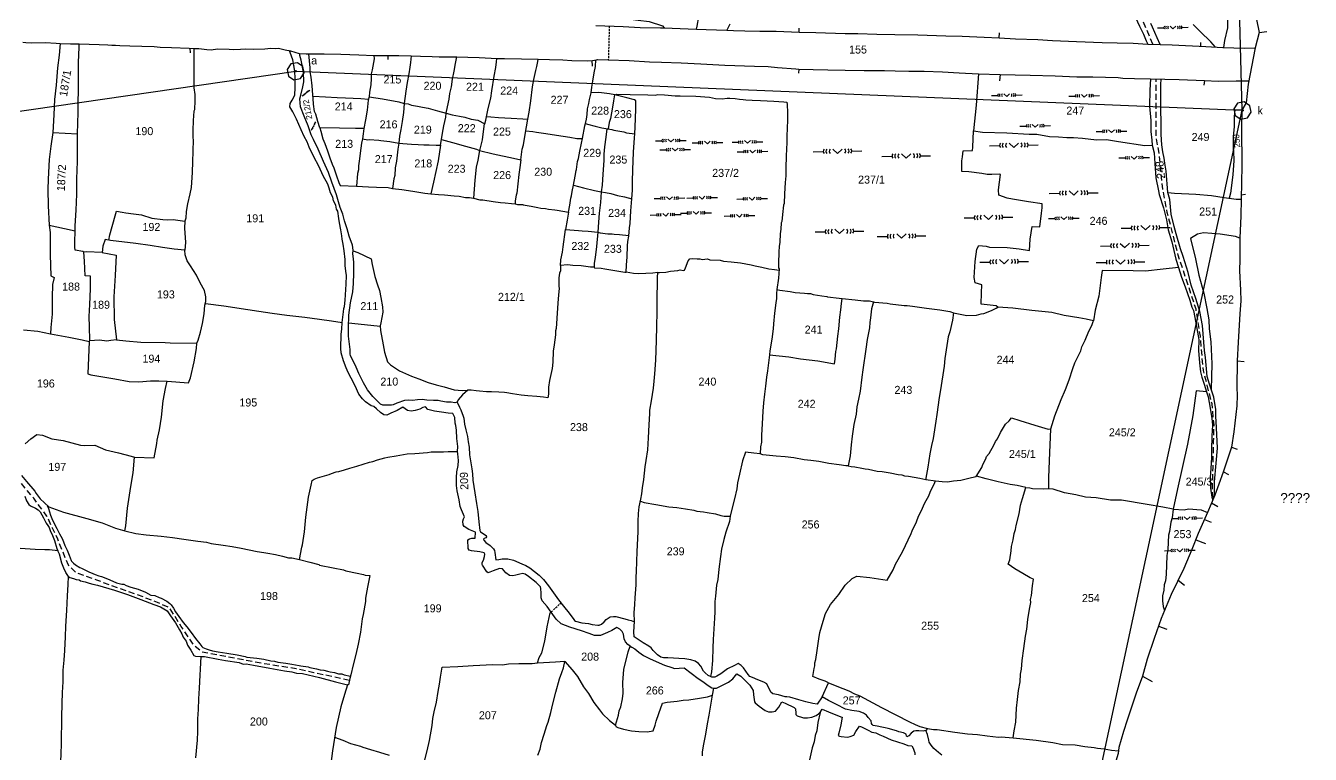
# Model space of a CAD drawing. Header units: millimetres. Extents: x -8 to 13596, y -8 to 3042.
# Drawn here: x 157.3 to 478.3, y 302.5 to 484.5 of the extents above; entities that cross this region are included whole.
import ezdxf

# ---------------------------------------------------------------- set-up
doc = ezdxf.new("R2010")
doc.units = ezdxf.units.MM
doc.header["$MEASUREMENT"] = 0
doc.linetypes.add('ACAD_ISO02W100', pattern=[15, 12, -3])
doc.linetypes.add('DASHED', pattern=[0.75, 0.5, -0.25])
for name, color, linetype in [('Image', 7, 'Continuous'), ('Line_Road', 250, 'ACAD_ISO02W100'), ('Line_Traverse', 160, 'Continuous'), ('Poly_Village_Bndry', 250, 'Continuous'), ('Sym_Stone_Munara', 250, 'Continuous'), ('Sym_Traverse_Stone', 5, 'Continuous'), ('Text_Survey_Gat_No', 7, 'Continuous'), ('Text_Traverse_Stone', 5, 'Continuous')]:
    doc.layers.add(name, color=color, linetype=linetype)
for name, color, linetype, lineweight in [('Poly_Survey_Bndry', 250, 'Continuous', 30), ('Sym_Other', 56, 'Continuous', 30), ('Text_Map_Out', 250, 'Continuous', 0)]:
    doc.layers.add(name, color=color, linetype=linetype, lineweight=lineweight)
doc.styles.add('Roman', font='Sakal_Marathi_N_Ship.TTF')
doc.styles.add('Text Map', font='')
doc.styles.get('Text Map').set_extended_font_data('Sakal Marathi')
picture_1 = doc.add_image_def('image1.jpg', size_in_pixel=(8950, 12638))

# ---------------------------------------------------------------- blocks, each defined once
blk = doc.blocks.new('Pahadbhalla')
at = {"layer": 'Sym_Other'}
for points in [[(-5.93, 0.49), (-3.47, 0.49)], [(-1.12, 1.05), (0, 0)], [(1.12, 1.05), (0, 0)], [(3.47, 0.49), (5.93, 0.49)]]:
    blk.add_lwpolyline(points, dxfattribs=at)
for centre, start, end in [((-2.75, 0.52), 131.8701, 226.2798), ((-2.09, 0.52), 131.8701, 226.2798), ((-1.31, 0.52), 131.8701, 226.2798), ((1.31, 0.52), 313.7202, 48.1299), ((2.09, 0.52), 313.7202, 48.1299), ((2.75, 0.52), 313.7202, 48.1299)]:
    blk.add_arc(centre, 0.715, start, end, dxfattribs=at)
blk = doc.blocks.new('Sym_Traverse_Stone')
at = {"layer": 'Sym_Traverse_Stone'}
blk.add_lwpolyline([(3.22, -0.65), (2.74, 1.82), (0.65, 3.22), (-1.82, 2.74), (-3.22, 0.65), (-2.74, -1.82), (-0.65, -3.22), (1.82, -2.74)], close=True, dxfattribs=at)
blk = doc.blocks.new('MINOR TRAVERSE STATION')
at = {"linetype": 'Continuous'}
blk.add_hatch(color=0, dxfattribs=at).paths.add_polyline_path([(0.09, 0, 1), (-0.09, 0, 1)])
at = {"color": 0, "const_width": 0.00123}
blk.add_lwpolyline([(0.86, -0.56), (0, 1.04), (-0.86, -0.56)], close=True, dxfattribs=at)
at = {"color": 0}
blk.add_circle((0, 0), 0.0879, dxfattribs=at)

msp = doc.modelspace()

# ---------------------------------------------------------------- linework, layer by layer
at = {"layer": 'Line_Road', "linetype": 'DASHED', "ltscale": 3, "flags": 128}
for points in [[(438.98, 479.85), (433.82, 491.99), (428.98, 501.53), (426.53, 507.08), (424.31, 513.58), (420.9, 521.98), (416.67, 531.42), (413.18, 539.22), (409.35, 547.77), (406.78, 554.46)], [(238.15, 320.91), (229.29, 322.87), (224.86, 323.85), (216.68, 325.13), (207.59, 326.84), (201.31, 328.02), (199.34, 329.66), (196.13, 334.39), (193.18, 339.1), (190.18, 340.42), (185.07, 342.34), (175.07, 345.94), (169.75, 347.86), (167.83, 349.88), (165.26, 356.22), (162.55, 362), (159.25, 366.45), (155.23, 371.26), (150.65, 376.77), (146.84, 382.18), (143.75, 387.4), (140.5, 393.57), (136.72, 400.18), (133.2, 407.08), (131.47, 411.24), (128.64, 416.67), (126.65, 421.33), (122.09, 426.93), (119.59, 430.58), (115.45, 435.48), (112.39, 439.82), (106.89, 447.62), (104, 453.84), (101.88, 459.1), (100.17, 464.92), (98.3, 469.62), (95.11, 476.56), (93.58, 482.58)], [(454.17, 366.49), (453.84, 368.3), (453.99, 374.12), (454.15, 380.73), (454.25, 384.78), (453.75, 390.02), (452.54, 394.68), (451.58, 398.39), (451.27, 401.94), (450.84, 406.96), (449.75, 413.69), (447.27, 421.22), (445.31, 427.14), (443.87, 432.78), (442.57, 437.84), (441.43, 443.67), (440.51, 452.67), (439.83, 456.24), (439.78, 466.26), (439.76, 471.21)]]:
    msp.add_lwpolyline(points, dxfattribs=at)
at = {"layer": 'Line_Traverse'}
for points in [[(429.39, 548.98), (459.01, 546.61), (461.17, 463.41)], [(55.14, 446.99), (100.19, 454.58), (104.47, 455.78), (224.77, 473.11), (461.17, 463.41), (418.9, 266.35), (473.54, 223.76), (408.25, 162.09), (348.15, 91.29), (230.73, 129.78), (178.95, 201.71), (100.39, 217.95), (74.08, 298.71), (55.02, 301.46)]]:
    msp.add_lwpolyline(points, dxfattribs=at)
at = {"layer": 'Poly_Survey_Bndry'}
for points in [[(348.66, 523.11), (346.76, 524.03), (341.95, 526.64), (341.52, 526.36), (340.11, 521.05), (339.38, 518.27), (338.45, 513.88), (337.76, 509.89), (337.52, 509.52), (336.12, 509.44), (334.39, 509.33), (333.34, 506.47), (331.62, 501.51), (331.3, 500.28), (330.85, 497.77), (330.09, 495.5), (329.87, 494.3), (329.28, 494.01), (327.34, 493.81), (326.96, 492.94), (325.71, 488.78), (325.16, 485.31), (325, 484.4), (324.86, 483.64)], [(460.3, 502.95), (459.72, 502.72), (457.76, 502.64), (456.43, 502.53), (456.85, 498.76), (456.96, 497.79), (457.07, 495.47), (457.44, 492.9), (457.55, 488.38), (457.65, 484), (456.84, 480.83), (456.62, 479.08)], [(289.54, 491.74), (289.67, 488.2), (289.96, 487.17), (298.62, 486.98), (302.03, 486.96), (310.33, 485.88), (313.1, 485.52), (316.38, 484.43), (316.84, 483.93)], [(333.24, 484.86), (332.48, 483.37)], [(434.6, 486.55), (435.64, 484.35), (436.58, 482.36), (437.25, 480.75), (437.72, 479.89)], [(440.76, 479.8), (440.07, 481.47), (438.86, 484.11), (438.48, 485.02)], [(454.65, 479.17), (453.44, 480.5), (450.8, 483.04), (449, 484.84)], [(299.75, 484.54), (306.6, 484.28), (310.83, 484.09), (315.9, 483.95), (316.84, 483.93), (322.83, 483.71), (324.93, 483.64), (327.33, 483.53), (332.46, 483.37), (334.14, 483.32), (337, 483.23), (340.72, 483.13), (344.85, 483.1), (350.53, 482.87), (354.7, 482.81), (362.02, 482.58), (365.2, 482.57), (370.01, 482.41), (374.46, 482.32), (380.25, 482.21), (387.25, 482), (391.3, 481.9), (396.8, 481.65), (400.58, 481.48), (404.62, 481.19), (410.21, 481.05), (413.86, 480.81), (419.91, 480.57), (426.28, 480.32), (430.05, 480.2), (434.06, 480.18), (437.72, 479.89), (443.79, 479.7), (452.23, 479.29), (456.48, 479.08), (461.95, 478.92), (464.52, 478.95)], [(156.5, 480.4), (157.28, 480.31), (158.81, 480.25), (162.08, 480.32), (164.91, 480.12), (165.88, 480.05), (168.42, 480), (170.65, 479.94), (175.58, 479.78), (177.76, 479.71), (178.75, 479.67), (179.71, 479.64), (180.82, 479.54), (183.3, 479.5), (186.32, 479.4), (189.36, 479.29), (190.87, 479.15), (193.69, 479.03), (198.09, 478.93), (199.31, 478.84), (200.5, 478.82), (202.51, 478.56), (203.6, 478.48), (205.21, 478.69), (208.13, 478.67), (209.1, 478.58), (210.94, 478.67), (212.13, 478.73), (214.13, 478.65), (217.02, 478.76), (218.55, 478.9), (219.7, 478.83), (220.45, 478.92), (222.1, 478.5), (223.47, 478.23), (225.59, 477.56), (227.31, 477.47), (231.84, 477.5), (236.01, 477.41), (240.48, 477.19), (244.26, 477.09), (250.49, 477.04), (253.6, 476.98), (255.92, 476.88), (258.8, 476.79), (260.61, 476.74), (263.72, 476.72), (264.97, 476.71), (267.76, 476.63), (270.58, 476.54), (273.61, 476.38), (275.03, 476.3), (276.88, 476.33), (281.16, 476.2), (285.34, 476.17), (288.15, 476.03), (291.46, 475.96), (293.76, 475.81), (297.73, 475.73), (298.89, 475.78), (299.89, 475.98), (300.16, 476.06), (302.86, 475.97), (308.09, 475.77), (313.14, 475.51), (316.14, 475.41), (321.09, 475.24), (325.99, 474.95), (332.01, 474.68), (339.44, 474.43), (342.81, 474.27), (345.11, 474.02), (349.73, 473.71), (350.52, 473.66), (354.04, 473.54), (357.76, 473.51), (362.09, 473.36), (366.83, 473.3), (371.93, 473.28), (374.52, 473.21), (378.01, 473.18), (379.45, 473.11), (381.78, 473.15), (386.39, 472.99), (390.59, 472.77), (395.37, 472.49), (400.76, 472.33), (408.3, 472.11), (414.52, 471.98), (419.95, 471.73), (423.95, 471.74), (430.32, 471.53), (431.45, 471.42), (434.36, 471.35), (438.33, 471.25), (445.53, 471.04), (451.89, 470.8), (455.26, 470.68), (459.74, 470.73), (462.95, 470.72)], [(156.74, 408.51), (160.31, 408.16), (163.43, 407.53), (168.04, 406.72), (171.4, 406), (173.1, 405.57), (173.32, 405.91), (173.2, 409.28), (173.1, 411.87), (173.26, 414.86), (173.47, 418.74), (173.43, 421.93), (172.11, 422.05), (171.93, 425.64), (171.81, 427.93), (171.5, 428.11), (169.63, 428.45), (169.51, 429.21), (169.63, 434.51), (169.89, 438.44), (170.05, 442.39), (170.04, 446.28), (170.21, 450.57), (170.22, 454.15), (170.23, 457.51), (170.33, 462.81), (170.39, 466.14), (170.46, 467.58), (170.44, 471.63), (170.41, 475.32), (170.58, 479.18), (170.65, 479.94)], [(165.88, 480.05), (165.64, 477.18), (165.23, 473.94), (164.89, 469.65), (164.45, 466.09), (164.25, 462.23), (164.03, 457.81), (163.55, 454.42), (163.08, 451.08), (162.88, 446.16), (162.77, 443.59), (162.88, 439.49), (163.12, 434.63), (163.33, 432.87), (163.34, 427.27), (163.53, 422.03), (164.33, 421.57), (163.97, 419.88), (163.84, 416.6), (163.84, 412.43), (163.51, 409.13), (163.43, 407.53)], [(199.31, 478.84), (199.24, 475.3), (199.26, 473.21), (199.3, 468.98), (199.49, 467.29), (199.53, 465.79), (199.48, 463.48), (199.27, 463.18), (199.09, 460.84), (198.99, 458.29), (199.01, 456.41), (199.09, 456.09), (198.99, 453.07), (198.98, 450.58), (198.9, 447.85)], [(308.3, 329.47), (307.71, 329.92), (307.19, 330.54), (306.85, 331.34), (306.62, 332.49), (306.33, 333.14), (305.72, 333.73), (305, 334.18), (303.72, 333.39), (302.67, 332.91), (300.94, 332.12), (299.43, 332.13), (298.06, 332.65), (296.2, 333.36), (293.26, 334.2), (291.05, 335.04), (289.82, 336.27), (288.58, 338.02), (287.57, 339.44), (286.34, 340.79), (286.06, 341.56), (286.11, 342.72), (285.98, 343.89), (285.89, 344.31), (284.8, 345.36), (282.91, 346.93), (282.08, 347.47), (281.49, 347.66), (280.78, 347.48), (279.78, 347.23), (279.04, 347.05), (278.16, 347.18), (277.28, 347.83), (276.43, 348.85), (275.69, 348.92), (274.1, 348.29), (272.84, 347.79), (272.49, 348.08), (271.4, 349.73), (271.31, 349.86), (271.3, 350.42), (271.69, 350.94), (271.9, 351.87), (272.03, 352.49), (271.8, 352.78), (270.73, 353.03), (268.71, 353.35), (268.07, 353.45), (267.86, 353.89), (267.79, 356.02), (268.2, 356.34), (268.75, 356.5), (269.58, 356.51), (269.63, 357.95), (268.03, 358.6), (266.8, 359.38), (266.6, 359.77), (266.5, 360.76), (266.67, 361.34), (266.92, 361.81), (266.16, 363.52), (265.8, 364.38), (265.61, 366.03), (265.09, 368.32), (264.94, 369.67), (264.92, 371.65), (265.01, 373.08), (265.32, 374.61), (265.43, 375.9), (265.27, 377.57), (265.16, 378.14), (265.27, 379.37), (265, 381.4), (264.91, 383.47), (264.72, 384.61), (264.57, 385.24), (264.47, 386.62), (264.03, 387.63), (262.85, 387.73), (261.16, 387.94), (259.44, 388.17), (257.74, 388.66), (257.17, 389.25), (256.51, 389.12), (255.78, 388.68), (254.61, 388.34), (253.63, 388.18), (252.7, 388.41), (251.54, 389.17), (250.1, 388.33), (248.52, 387.73), (247.51, 387.24), (246.74, 387.3), (245.96, 387.83), (244.92, 388.79), (244.3, 389.36), (243.62, 389.54), (242.21, 390.57), (241.39, 391.28), (240.49, 392.46), (239.62, 394.49), (238.62, 396.42), (237.87, 397.88), (237.37, 399.03), (236.72, 400.8), (236.12, 402.75), (236, 403.85), (236.13, 407.42), (236.3, 408.65), (236.34, 410.36), (236.7, 413.01), (236.75, 413.87), (236.96, 414.32), (237.08, 415.91), (237.33, 419.95), (237.4, 422.1), (237.26, 423.21), (237.1, 424.57), (237.13, 426.1), (236.87, 428.24), (236.6, 429.96), (236.33, 431.15), (236.25, 431.98), (236.05, 433.51), (235.71, 435.22), (235.49, 436.36), (235.27, 438.13), (234.92, 438.69), (234.73, 439.66), (234.16, 440.79), (234, 441.63), (233.46, 442.71), (233.07, 443.89), (232.74, 444.88), (231.58, 446.96), (230.49, 449.39), (229.25, 451.74), (228.1, 454.17), (227.63, 455.53), (226.85, 456.79), (226.14, 458.5), (224.93, 461.17), (224.01, 463), (223.28, 464.26), (223.37, 465.03), (223.82, 465.91), (224.52, 467.12), (224.64, 469.09), (224.63, 471.28), (224.53, 473.14), (224.02, 475.97), (223.34, 477.81), (223.15, 478.29)], [(265.08, 390.44), (264.49, 390.32), (263.55, 390.46), (262.46, 390.45), (260.98, 390.7), (260.38, 390.84), (259.17, 390.83), (257.5, 390.92), (256.36, 391.12), (255.16, 391.03), (253.93, 390.88), (252.85, 390.91), (251.95, 390.85), (250.05, 390.24), (249.1, 389.8), (248.69, 389.74), (247.8, 389.74), (246.54, 389.66), (245.94, 389.98), (244.05, 391.87), (242.69, 393.57), (241.65, 395.27), (241.22, 396.26), (240.55, 397.62), (239.81, 399.23), (238.74, 401.47), (238.46, 402.06), (238.37, 402.56), (238.32, 403.62), (237.94, 406.9), (237.89, 409.06), (238.05, 412.22), (238.44, 415.26), (239, 418.03), (239.17, 420.13), (239.3, 422.71), (239.3, 425.42), (239.13, 426.93), (238.99, 427.54), (239.09, 428.46), (238.9, 429.66), (238.09, 431.9), (237.58, 433.75), (236.92, 435.72), (236.5, 437.42), (235.81, 439.06), (235.39, 440.53), (234.9, 442.28), (233.79, 445.38), (232.93, 447.79), (231.71, 450.56), (230.35, 453.68), (229.21, 456.06), (228.62, 457.28), (227.86, 459.51), (226.82, 461.88), (225.91, 464.22), (225.76, 466.2), (226, 467.14), (226.53, 469.26), (226.75, 470.52), (226.69, 472.91), (226.09, 475.93), (225.75, 477.03), (225.73, 477.56)], [(244.26, 477.09), (244.33, 476.2), (243.82, 473.46), (243.61, 472.52), (243.6, 471.29), (243.48, 469.77), (243.16, 467.94), (243.09, 466.72), (242.84, 465.94), (242.59, 463.43), (242.19, 460.95), (241.8, 458.84), (239.7, 458.82), (235.66, 458.89), (230.75, 458.95), (230.26, 460.57), (229.73, 462.39), (229.47, 463.07), (229.21, 464.9), (229.1, 466.3), (229.04, 467.26), (228.82, 469.44), (228.59, 471.63), (228.39, 472.96), (228.35, 473.99), (227.99, 477.48)], [(230.75, 458.95), (230.99, 458.19), (231.54, 456.27), (232.01, 455.06), (232.69, 453.22), (233.28, 451.49), (233.84, 449.91), (234.24, 448.98), (234.95, 447.01), (235.54, 445.37), (235.87, 444.59), (239.92, 444.44), (242.97, 444.28), (244.89, 444.15), (247.82, 444.08), (248.95, 443.82), (251.29, 443.59), (253.97, 443.2), (256.99, 442.64), (258.53, 442.46), (260.44, 442.33), (261.89, 442.22), (264.38, 441.98), (265.58, 441.88), (267.2, 441.61), (268.21, 441.55), (269.16, 441.44), (270.74, 441.04), (270.74, 441.04), (271.53, 440.98), (274.1, 440.59), (275.89, 440.35), (277.05, 440.26), (278.66, 440.05), (279.61, 440.01), (280.14, 439.87), (281.48, 439.85), (281.59, 439.73), (283.59, 439.45), (285.27, 439.08), (286, 438.95), (287.15, 438.81), (287.89, 438.63), (289.51, 438.54), (290.05, 438.42), (292.94, 437.96), (293.21, 439.66), (293.49, 441.39), (293.66, 442.02), (293.86, 443.09), (294.16, 444.7), (294.6, 446.88), (294.82, 448.33), (294.94, 448.58), (295.15, 450.59), (295.38, 451.29), (295.76, 453.2), (296.15, 455.17), (296.39, 456.33), (296.99, 459.51), (297.17, 460.11), (297.4, 461.12), (297.57, 462.36), (297.7, 463.7), (297.98, 465.1), (298.18, 466.1), (298.57, 467.74), (298.71, 469.17), (299.01, 470.64), (299.37, 472.77), (299.63, 474.31), (299.72, 475.95)], [(241.44, 456.27), (242.79, 455.98), (243.09, 456.09), (245.48, 455.88), (246.01, 455.79), (248.22, 455.55), (250.53, 455.15), (251.53, 455.11), (253.68, 454.94), (255.36, 454.84), (256.78, 454.72), (258.09, 454.74), (259.85, 454.67), (260.91, 454.66), (261.17, 456.1), (261.46, 457.65), (261.76, 459.46), (262.24, 461.67), (262.38, 462.63), (263.88, 462.26), (265.66, 461.91), (266.97, 461.65), (268.58, 461.16), (270.22, 460.9), (272.03, 459.97), (272.22, 460.92), (272.82, 463.83), (273.49, 466.44), (273.77, 468.22), (274.32, 471.86), (274.77, 474.04), (274.95, 475.45), (275.03, 476.3)], [(243.09, 466.72), (246.4, 466.26), (250.55, 465.52), (251.87, 465.1), (252.87, 464.96), (253.64, 464.65), (255.16, 464.38), (256.39, 464.12), (257.83, 463.92), (260.19, 463.2), (262.38, 462.63), (262.66, 464.25), (263.06, 466.16), (263.28, 467.57), (263.65, 469.26), (263.94, 471.18), (264.3, 473.12), (264.7, 475.04), (264.97, 476.71)], [(253.6, 476.98), (253.43, 475.32), (253.24, 474.12), (252.99, 472.44), (252.59, 470.31), (252.25, 468.16), (251.87, 465.1)], [(270.7, 453.31), (274.11, 452.53), (279.16, 451.4), (281.02, 450.96), (281.32, 453.67), (281.64, 454.72), (281.97, 456.8), (282.39, 459.23), (282.73, 461.17), (283.08, 462.88), (283.5, 465.72), (283.9, 469.27), (284.22, 471.05), (284.72, 473.28), (285.03, 474.31), (285.25, 475.56), (285.34, 476.17)], [(395.37, 472.49), (394.84, 464.66), (394.16, 458.22)], [(438.33, 471.25), (438.18, 468.36), (438.15, 464.41), (438.44, 460.84), (438.48, 458.11), (438.69, 455.91), (438.81, 454.62), (439.25, 452.73), (439.43, 450.11), (439.69, 446.48), (440.39, 443.22), (440.57, 442.34), (441.64, 438.97), (442.38, 435.99), (442.82, 433.5), (443.68, 430.53), (444.46, 427.25), (444.71, 426.18), (445.36, 424.09), (446.14, 421.65), (447.03, 419.29), (448.17, 415.94), (448.67, 414.16), (449.1, 413.33), (449.69, 410.3), (450.25, 407.05), (450.43, 406), (450.38, 403.39), (450.58, 400.3), (450.83, 398.05), (451.17, 396.71), (451.81, 394.93), (452.37, 393.02), (452.75, 391.75), (453.28, 388.91), (453.67, 386.36), (453.84, 384.7), (453.68, 382.08), (453.59, 378.46), (453.62, 376.52), (453.46, 373.94), (453.32, 371.54), (453.33, 368.95), (453.66, 366.72), (453.93, 365.95)], [(454.47, 367.2), (454.33, 368.25), (454.35, 370.58), (454.76, 375.19), (455.09, 378.95), (454.87, 384.05), (454.8, 385.6), (454.68, 386.9), (454.68, 388.58), (454.16, 391.67), (453.15, 394.93), (452.55, 396.85), (452.1, 401.6), (451.86, 403.38), (451.73, 405.41), (451.33, 409.62), (450.68, 413.12), (449.68, 416.33), (448.57, 419.65), (447.77, 422.86), (446.53, 426.81), (445.85, 428.79), (444.8, 432.48), (444.25, 434.35), (443.57, 437.42), (443.39, 439.27), (443.2, 441.12), (442.71, 442.86), (442.28, 448.15), (441.92, 450.16), (441.82, 451.37), (441.47, 453.02), (441.2, 454.73), (441.02, 457.29), (441.03, 460.35), (440.92, 463.53), (440.96, 465.99), (440.94, 467.74), (440.96, 469.8), (441.04, 471.17)], [(229.06, 466.93), (232.19, 466.77), (235.11, 466.53), (237.15, 466.45), (241.03, 466.32), (242.9, 466.12)], [(297.17, 460.11), (297.63, 459.91), (299.58, 459.43), (301.27, 458.97), (303.73, 458.55), (304.23, 458.4), (306.73, 457.97), (307.41, 457.78), (309.49, 457.49), (309.58, 459.25), (309.69, 461.35), (309.72, 463.72), (309.72, 465.7), (309.42, 465.99), (307.47, 466.51), (304.47, 467.22), (303.2, 467.51), (300.49, 467.79), (298.57, 467.74)], [(304.38, 467.24), (304.15, 465.72), (303.9, 464.17), (303.38, 461.31), (303.08, 460.28), (302.81, 458.71)], [(304.38, 467.24), (304.99, 467.43), (308.31, 467.33), (312.78, 467.24), (314.57, 467.18), (315.2, 467.3), (316.94, 467.27), (319.55, 466.99), (320.82, 466.98), (324.71, 466.86), (328.18, 466.68), (329.66, 466.35), (331.31, 466.21), (332.53, 466.37), (333.26, 466.42), (334.56, 466.31), (335.61, 466.13), (336.55, 466.1), (337.21, 465.97), (338.82, 465.87), (340.92, 465.84), (344.27, 465.66), (346.69, 465.51), (347.46, 465.41), (347.59, 464.85), (347.61, 462.78), (347.66, 460.87), (347.51, 456.89), (347.47, 455.31), (347.29, 452.02), (347.27, 448.95), (347.25, 447.03), (347.09, 445.33), (346.92, 442.46), (346.8, 440.09), (346.66, 439.64), (346.41, 437.32), (346.24, 435.58), (346.09, 435.24), (346.01, 433.64), (345.85, 432.5), (345.77, 430.44), (345.55, 429.3), (345.51, 428.02), (345.42, 425.09), (345.42, 423.98), (345.56, 423.77), (345.39, 421.46), (345.02, 418.61), (344.92, 417.58), (344.93, 416.38), (344.69, 415.23), (344.36, 412.68), (344.15, 410.01), (344.07, 408.81), (343.69, 406.22), (343.22, 403.24), (343.18, 402.3), (342.92, 400.31), (342.66, 398.25), (342.41, 396.67), (342.16, 394.44), (341.91, 392.49), (341.61, 390.3), (341.49, 388.19), (341.3, 385.05), (341.14, 382.21), (341.12, 380.49), (340.91, 379.26), (340.81, 377.54), (339.26, 377.72), (337.15, 377.99), (336.4, 375.79), (335.67, 372.43), (335.16, 370.31), (334.96, 368.83), (334.38, 366.34), (333.76, 363.74), (333.35, 362), (333.13, 360.61), (332.21, 357.98), (331.74, 356.16), (331.16, 353.75), (330.92, 351.89), (330.48, 348.76), (330.2, 346.11), (329.91, 344.75), (329.66, 341.97), (329.51, 340.66), (329.5, 339), (329.45, 338.1), (329.39, 336.47), (329.26, 333.81), (329.09, 331.19), (328.98, 329.09), (328.87, 325.87), (328.67, 323.04), (328.4, 321.9)], [(251.87, 465.1), (251.68, 462.79), (251.32, 460.59), (250.97, 458.56), (250.69, 456.9), (250.53, 455.15)], [(461.17, 463.41), (459.43, 463.47), (459.28, 461.84), (459.24, 459.36), (459.02, 456.72), (459.03, 453.86), (459.15, 453.18), (459.21, 450.86), (458.96, 447.28), (458.35, 442.64), (458.07, 441.38)], [(271.83, 460.07), (271.31, 455.95), (270.7, 453.31), (270.24, 450.92), (269.86, 449.14), (269.48, 445.88), (269.16, 441.44)], [(272.41, 461.83), (273.53, 461.74), (275.39, 461.56), (278.61, 461.43), (281.49, 461.26), (282.73, 461.17)], [(164.03, 457.81), (170.23, 457.51)], [(241.8, 458.84), (241.63, 457.45), (241.44, 456.27), (241.21, 455.16), (240.87, 452.7), (240.67, 451.28), (240.47, 449.5), (240.41, 448.5), (240.18, 447.61), (239.92, 444.44)], [(261.17, 456.1), (263.94, 455.29), (267.18, 454.37), (269.9, 453.67), (270.7, 453.31)], [(282.21, 458.21), (284.03, 458.04), (284.95, 457.91), (287.25, 457.61), (289.94, 457.18), (293.27, 456.68), (295.01, 456.33), (296.39, 456.33)], [(302.5, 458.76), (302.22, 456.69), (301.93, 454.2), (301.78, 452.45), (301.72, 450.79), (301.53, 447.44), (301.31, 444.66), (301.09, 443.01), (300.9, 440.3), (300.59, 437.66), (300.44, 435.46), (300.23, 432.89), (299.91, 429.38), (299.54, 426.56), (299.32, 425.19), (299.31, 424.17), (298.44, 424.18), (296.11, 424.54), (294.01, 424.63), (292.67, 424.76), (290.9, 424.61), (291.02, 425.97), (291.4, 427.96), (291.6, 429.27), (292.19, 433.55), (295.41, 433.33), (296.34, 433.22), (297.82, 433.14), (300.23, 432.89)], [(299.31, 424.17), (299.44, 424), (301.11, 423.89), (302.01, 423.73), (303.97, 423.44), (304.53, 423.36), (307.01, 422.97), (307.36, 422.93), (307.41, 424.7), (307.54, 426.79), (307.69, 429.47), (307.71, 430.58), (307.99, 431.91), (308.14, 434.03), (308.29, 435.05), (308.46, 438.24), (308.78, 441.25), (308.88, 443.39), (308.95, 445.56), (309.01, 448.52), (309.15, 452.92), (309.39, 456.5), (309.49, 457.49)], [(445.36, 424.09), (441.55, 423.68), (437.15, 423.2), (434, 423.25), (426.33, 423.36), (426.08, 421.58), (425.48, 416.96), (424.57, 413.47), (424.14, 410.81), (422.31, 411.15), (420.45, 411.52), (416.76, 412.12), (413.73, 412.84), (408.68, 413.32), (403.95, 413.91), (400.23, 414.2), (399.8, 414.49), (396.03, 414.92), (396.12, 417.8), (396.18, 419.76), (394.51, 420.29), (394.33, 421.59), (394.53, 425.6), (394.96, 428.66), (395.46, 429.55), (397.31, 429.39), (398.13, 429.18), (402.58, 429.11), (405.58, 428.77), (408.12, 428.32), (408.29, 431.18), (408.82, 434.3), (410.73, 434.27), (411.13, 437.64), (411.3, 439.02), (411.27, 440.02), (407.85, 440.54), (403.91, 441.18), (402.56, 441.39), (400.47, 442.18), (400.42, 443.52), (400.86, 447.33), (400.59, 447.4), (398.75, 447.32), (397.59, 447.35), (396.21, 447.62), (392.97, 447.96), (391.2, 448.06), (391.21, 450.73), (391.39, 451.73), (391.58, 453.28), (393.85, 453.31), (393.99, 454.17), (394.16, 458.22), (396.37, 457.93), (402.47, 457.76), (408.06, 457.37), (409.97, 457.39), (413.09, 456.86), (415.37, 456.7), (417.44, 456.56), (419.11, 456.57), (421.35, 456.43), (424.84, 456.01), (427.37, 456.07), (430.37, 455.57), (436.93, 454.61), (438.81, 454.62)], [(250.53, 455.15), (250.29, 453.66), (249.92, 450.62), (249.57, 448.98), (249.48, 447.09), (249.26, 446.26), (248.95, 443.82)], [(260.91, 454.66), (260.36, 450.74), (259.16, 445.45), (258.53, 442.46)], [(281.02, 450.96), (280.71, 449.05), (280.47, 447.29), (280.26, 445), (279.97, 442.67), (279.8, 442.13), (279.59, 440.78), (279.61, 440.01)], [(198.9, 447.85), (198.58, 444.09), (198.26, 442.53), (197.66, 439.99), (197.36, 438.12), (197.26, 436.43), (197.02, 435.7)], [(294.16, 444.7), (296.7, 444.01), (299.44, 443.36), (301.09, 443.01), (302.12, 442.81), (303.49, 442.57), (305.13, 442.11), (306.9, 441.71), (308.78, 441.25)], [(442.71, 442.86), (444.36, 442.64), (449.74, 442.38), (453.58, 442.11), (456.8, 441.56), (459.79, 441.13), (461.05, 441.17)], [(178.01, 430.91), (178.25, 432.26), (179.62, 437.04), (179.93, 438.13), (181.4, 437.96), (182.32, 437.73), (184.23, 437.5), (186.22, 437.26), (188.81, 436.45), (191.54, 436.12), (192.61, 435.99), (194.15, 436.05), (197.02, 435.7), (196.96, 433.93), (197.21, 430.38), (197, 428.42)], [(292.94, 437.96), (292.55, 435.9), (292.19, 433.55)], [(163.12, 434.63), (166.96, 433.86), (169.6, 433.28)], [(182, 358.29), (182.3, 359.57), (182.73, 364), (183.51, 369.34), (184.13, 372.82), (184.43, 376.75), (189.33, 376.54), (190.03, 380.13), (190.08, 380.93), (190.68, 383.58), (191.16, 386.72), (191.63, 390.8), (192.17, 393.83), (192.64, 395.69), (197.97, 395.25), (198.44, 396.54), (199.37, 400.51), (199.95, 403.86), (200.01, 405.2), (200.39, 405.94), (200.94, 407.94), (201.42, 410.1), (201.83, 412.49), (202.06, 414.65), (202.25, 415.62), (202.25, 416.77), (201.93, 418.34), (200.85, 420.23), (199.92, 422.15), (198.46, 424.55), (197.64, 425.74), (197.13, 427.3), (197, 428.42), (194.37, 428.64), (191.47, 429.13), (188.37, 429.58), (184.75, 430.11), (178.46, 430.82), (177.14, 431.08), (176.57, 429.44), (176.33, 427.87), (172.44, 428), (171.81, 427.93)], [(300.23, 432.89), (300.84, 432.79), (302.78, 432.53), (303.81, 432.49), (304.29, 432.41), (305.67, 432.31), (308, 432.09)], [(460.69, 431.45), (459.59, 431.86), (455.8, 432.43), (451.65, 432.73), (450.11, 432.43), (448.34, 431.37), (449.62, 426.29), (450.43, 422.21), (451.72, 417.67), (452.43, 413.82), (452.95, 411), (453.05, 408.76), (453.46, 405.49), (453.67, 400.01), (453.55, 393.62)], [(176.33, 427.87), (179.83, 427.15), (179.64, 422.06), (179.25, 416.78), (179.39, 411.14), (179.95, 406.06), (178.56, 405.86), (177.56, 405.73), (175.73, 405.95), (173.21, 405.74)], [(239.07, 428.29), (240.24, 427.84), (243.58, 426.22), (243.83, 424.87), (244.48, 421.88), (245.14, 419.73), (245.68, 418.37), (246.04, 416.59), (246.41, 414.26), (246.53, 412.9), (246.02, 410.3), (245.86, 409.5), (245.91, 408.39), (246.58, 404.77), (246.92, 402.94), (247.68, 400.5), (248.45, 399.78), (250.71, 398.28), (253.64, 396.95), (255.47, 396.25), (257.85, 395.35), (259.81, 394.76), (261.88, 394.3), (264.31, 393.52), (266.32, 393.38), (267.78, 393.42)], [(290.9, 424.61), (290.88, 423.26), (290.7, 422.64), (290.48, 421.49), (290.51, 419.44), (290.62, 418.85), (290.45, 417.23), (290.22, 415.15), (290.08, 412.7), (289.93, 410.08), (289.85, 408.83), (289.65, 408.27), (289.63, 407.25), (289.34, 404.75), (289.06, 403.18), (289, 400.47), (288.8, 398.86), (288.3, 396.6), (288.13, 395.87), (287.93, 394.23), (287.93, 392.46), (287.74, 391.55), (286.64, 391.68), (285.04, 391.87), (282.71, 392.05), (281.11, 392.22), (278.95, 392.54), (277.54, 392.77), (276.89, 392.88), (275.53, 392.91), (273.66, 393.03), (272.38, 393.03), (270.7, 393.21), (269.82, 393.31), (268.6, 393.45), (267.78, 393.42), (266.41, 392.27), (265.33, 391.06), (265.08, 390.44), (265.7, 389.23), (266.03, 388.53), (266.59, 386.96), (266.77, 386.44), (266.96, 384.96), (267.26, 383.54), (267.65, 381.91), (267.86, 380.53), (268.05, 379.22), (268.18, 377.33), (268.49, 375.29), (268.72, 373.77), (268.91, 372.51), (269.03, 370.97), (269.52, 367.78), (269.93, 365.14), (270.23, 363.16), (270.52, 360.56), (270.76, 358.43), (270.96, 358.06), (272.3, 357.12), (272.4, 356.78), (272.27, 356.57), (271.84, 356.42), (271.67, 356.22), (271.78, 355.94), (272.25, 355.42), (273.32, 354.6), (274.18, 353.84), (274.44, 353.36), (274.54, 352.91), (274.76, 351.09), (275.49, 351.15), (276.35, 351.34), (277.72, 351.29), (279.16, 351), (281.26, 350.09), (282.25, 349.63), (283.26, 349.06), (285.57, 347.25), (286.63, 346.16), (287.94, 344.57), (289.13, 342.85), (290.39, 341.05), (291.69, 339.51), (293.05, 337.75), (294.22, 336.13), (294.38, 335.91), (294.67, 335.75), (296.27, 335.29), (297.95, 335.17), (298.84, 334.9), (300.25, 334.73), (300.61, 334.77), (301.17, 335.01), (301.79, 335.58), (302.35, 336.19), (303.35, 336.79), (304.16, 336.93), (304.78, 336.9), (307, 336.28), (307.82, 336.06), (308.57, 335.94), (309.43, 335.54)], [(315.21, 422.82), (315.65, 422.88), (317.27, 422.96), (318.38, 423.16), (320.25, 423.31), (320.84, 423.51), (321.56, 423.35), (321.88, 423.46), (322.15, 424.02), (322.78, 425.74), (323.22, 426.25), (323.84, 426.37), (325.04, 426.3), (325.72, 426.28), (326.34, 426.1), (327.67, 426.24), (328.21, 426.05), (330.82, 425.89), (331.63, 425.71), (333.6, 425.51), (335.94, 425.27), (338.54, 424.75), (339.57, 424.54), (341.24, 424.21), (343.02, 423.73), (344.43, 423.57), (345.53, 423.45)], [(386.22, 302.23), (385.42, 302.93), (384.19, 303.93), (383.52, 304.76), (383.07, 305.53), (382.93, 305.97), (382.67, 307.43), (382.19, 308.46), (381.59, 308.23), (380.47, 308.33), (379.74, 308.32), (379.19, 308.23), (378.55, 307.79), (377.96, 307.08), (377.51, 306.87), (377.36, 306.99), (377.32, 307.49), (376.6, 307.8), (375.47, 308.09), (374.89, 308.32), (372.82, 308.89), (372.09, 309.1), (371.24, 309.24), (370.03, 309.49), (369.07, 309.63), (368.8, 309.88), (368.66, 310.16), (368.53, 310.87), (367.82, 311.63), (367.38, 312.22), (366.65, 312.75), (365.57, 313.13), (363.69, 313.38), (362.14, 313.76), (359.88, 314.94), (357.88, 315.9), (356.27, 316.84), (355.03, 314.96), (354.02, 315.13), (352.26, 315.61), (350.5, 316.08), (348.25, 316.79), (347.52, 316.87), (347.07, 316.85), (345.38, 317.37), (344.02, 317.61), (343.47, 318.01), (342.52, 320.04), (341.72, 320.48), (340.23, 321.06), (338.92, 321.63), (338.26, 321.94), (337.8, 322.44), (336.69, 324.07), (336.08, 324.64), (335.32, 325.14), (334.4, 324.67), (332.66, 323.8), (330.97, 322.59), (330.01, 321.98), (329.52, 321.78), (328.71, 321.78), (328.4, 321.9), (327.83, 322.14), (327.1, 322.86), (326.68, 323.26), (325.97, 324.52), (325.39, 325.12), (324.57, 325.74), (323.51, 326.09), (321.96, 326.36), (320.53, 326.42), (319.12, 326.48), (317.7, 326.54), (316.62, 326.59), (316.03, 326.71), (315.15, 327.29), (314.08, 328.39), (313.59, 329.05), (312.97, 329.48), (311.61, 330.29), (309.29, 331.81), (309.28, 333.05), (309.44, 335.62), (309.35, 337.81), (309.48, 339.9), (309.59, 341.57), (309.8, 344.8), (309.83, 346.69), (309.94, 348.18), (309.97, 350.68), (310.11, 353.11), (310.24, 356.41), (310.31, 358.18), (310.31, 360.64), (310.45, 362.67), (310.56, 364.29), (311, 366.18), (311.24, 367.55), (311.38, 369.04), (311.7, 371.12), (312.11, 374.28), (312.36, 375.91), (312.7, 378.56), (312.93, 381.5), (313.06, 384.77), (313.27, 387.59), (313.21, 388.47), (313.66, 390.75), (314.16, 393.92), (314.32, 395.71), (314.48, 397.57), (314.78, 400.92), (314.79, 403.32), (314.94, 405.91), (314.99, 409.33), (315.04, 413.03), (315.07, 415.38), (315.18, 421.56), (315.21, 422.82), (314.01, 422.66), (312.23, 422.57), (310.51, 422.49), (309.17, 422.6), (307.36, 422.93)], [(345.02, 418.61), (345.72, 418.41), (348.3, 418.13), (349.58, 417.88), (351.91, 417.72), (352.65, 417.62), (353.39, 417.59), (354.06, 417.31), (356.19, 417.05), (357.45, 416.89), (357.64, 416.79), (360.55, 416.47), (361.35, 416.38), (364.56, 416.02), (366.68, 415.79), (368.11, 415.75), (369.1, 415.51), (369.4, 415.44), (372.53, 415.17), (373.29, 414.99), (376.79, 414.64), (377.52, 414.57), (378.89, 414.43), (382.4, 413.96), (385.68, 413.53), (388.21, 413.1), (389.1, 412.76), (391.2, 412.35), (392.49, 412.1), (394.88, 412.22), (396.04, 412.56), (396.75, 412.63), (398.62, 413.36), (399.8, 413.97), (400.23, 414.2)], [(202.15, 415.13), (206.76, 414.51), (212.75, 413.61), (215.55, 413.19), (218.84, 412.7), (222.48, 412.15), (227.01, 411.72), (230.7, 411.18), (233.64, 410.75), (236.34, 410.36)], [(369.1, 415.51), (368.65, 413.8), (368.4, 411.5), (368.22, 410.35), (368.14, 408.99), (367.58, 406.12), (367.26, 403.7), (366.48, 398.49), (366.2, 396.67), (365.83, 393.23), (365.37, 391.19), (365, 389.27), (364.84, 387.48), (364.23, 384.91), (363.82, 381.94), (363.52, 379.77), (363.27, 377.01), (362.82, 374.54), (362.23, 374.55), (360.59, 374.8), (357.97, 375.1), (355.46, 375.62), (353.52, 375.91), (351.81, 376.08), (349.21, 376.52), (347.09, 376.79), (344.83, 376.99), (341.52, 377.33), (340.81, 377.54)], [(343.18, 402.3), (347.97, 401.74), (350.86, 401.3), (355.25, 400.8), (359.36, 400.05), (359.53, 401.18), (359.72, 403.15), (359.86, 403.75), (360.21, 406.91), (360.45, 408.76), (360.72, 411.72), (360.95, 413.48), (361.17, 415.1), (361.35, 416.38)], [(389.1, 412.76), (388.86, 410.91), (388.18, 408.04), (387.8, 406.75), (387, 401.36), (386.84, 399.48), (385.87, 393.56), (385.56, 391.65), (384.98, 387.4), (384.75, 385.72), (384.08, 381.41), (383.63, 379.66), (383.25, 377.52), (382.73, 374.23), (382.26, 371.49), (382.2, 371.16), (384.63, 370.79), (386.27, 370.63), (387.66, 370.58), (389.17, 370.77), (391, 371), (393.62, 371.59), (394.83, 371.86), (396.21, 374.16), (396.44, 374.9), (397.21, 376.28), (397.42, 376.84), (398.07, 377.61), (399.23, 379.68), (399.64, 380.64), (400.17, 381.31), (400.85, 382.9), (402.17, 384.99), (403.05, 385.81), (403.61, 386.5), (405.71, 385.87), (409.45, 384.74), (412.77, 383.74), (413.48, 383.79)], [(237.95, 410.24), (243.53, 409.66), (245.86, 409.42)], [(444.02, 363.75), (441.46, 364.18), (437.56, 364.85), (431.11, 365.94), (428.35, 366), (424.76, 366.52), (422.14, 366.68), (419.69, 367.33), (416.84, 367.84), (414.01, 368.69), (412.97, 368.77), (412.96, 371.66), (413.22, 377.9), (413.39, 381.7), (413.48, 383.79), (414.48, 387), (416.01, 391.12), (417.14, 393.6), (418.01, 396.07), (418.97, 398.83), (419.46, 400.26), (420.92, 403.28), (421.22, 404.27), (422, 405.91), (422.98, 408.2), (423.74, 409.63), (424.05, 410.63), (424.14, 410.81)], [(173.1, 405.57), (172.8, 397.54), (173.57, 397.24), (179.5, 396.24), (183.1, 395.63), (185.51, 395.56), (188.44, 395.76), (190.55, 395.81), (192.64, 395.69)], [(179.95, 406.06), (182.29, 405.76), (185.99, 405.46), (192.1, 405.32), (193.34, 405.29), (200.01, 405.2)], [(452.37, 393.02), (449.77, 393.28), (448.97, 387.1), (447.59, 379.93), (445.13, 368.81), (444.02, 363.75), (446.76, 363.54), (447.88, 363.81), (451.06, 363.52), (452.61, 362.92)], [(157.08, 380), (158.54, 381.31), (160.02, 382.35), (161.48, 382.17), (163.76, 381.27), (166.64, 380.84), (170.96, 379.73), (171.89, 379.66), (174.51, 379.73), (177.19, 378.57), (180.44, 377.77), (183.63, 376.99), (184.43, 376.75)], [(225.66, 351.11), (226.23, 354.24), (226.43, 354.8), (226.93, 358.09), (227.26, 361.71), (227.91, 366.69), (228.59, 369.72), (228.86, 370.91), (229.38, 371.21), (230.19, 371.53), (233.14, 372.35), (233.71, 372.66), (234.86, 373.05), (235.5, 373.11), (236.89, 373.53), (238.3, 373.92), (240.01, 374.5), (243.17, 375.42), (243.99, 375.59), (245.14, 376.07), (246.99, 376.54), (247.76, 376.69), (249.86, 377.08), (252.6, 377.58), (254.47, 377.61), (257.66, 377.9), (258.55, 378.06), (259.9, 378.03), (261.71, 378.03), (262.82, 378.13), (265.16, 378.14)], [(362.82, 374.54), (363.56, 374.34), (364.49, 374.29), (366.24, 373.93), (367.02, 373.77), (367.92, 373.68), (370.03, 373.25), (371.27, 373.12), (373.33, 372.79), (375.28, 372.35), (376.24, 372.27), (376.88, 372.06), (377.9, 371.98), (380.75, 371.43), (382.2, 371.16)], [(156.23, 372.14), (157.48, 370.6), (159.57, 368.21), (159.88, 367.63), (160.9, 366.29), (163.02, 364.26), (166.74, 363), (172.52, 361.41), (176.37, 360.34), (179.73, 359), (182, 358.29), (184.79, 357.66), (187.35, 357.31), (191.12, 356.97), (193.92, 356.64), (196.8, 356.24), (200.31, 355.75), (202.43, 355.46), (203.61, 355.13), (206.6, 354.71), (208.85, 354.4)], [(356.27, 316.84), (357.93, 320.34), (357.1, 320.75), (355.57, 321.26), (354, 321.95), (354.29, 323.91), (354.47, 324.54), (354.47, 325.31), (354.7, 326.17), (355.04, 328.43), (355.48, 331.33), (355.71, 332.87), (356.59, 335.76), (357.16, 337.67), (358.43, 339.88), (360.47, 342.42), (362.09, 344.73), (363.79, 346.42), (364.97, 347.01), (368.26, 346.67), (372.54, 346.01), (374.06, 348.57), (374.63, 349.99), (376.4, 353.08), (378.59, 357.64), (378.78, 358.34), (379.88, 360.55), (380.38, 361.97), (381.07, 363.21), (381.98, 365.27), (382.94, 367.06), (383.29, 368), (384.48, 370.37), (384.63, 370.79)], [(407.19, 369.12), (405.07, 369.67), (403.26, 369.84), (400.29, 370.51), (397.28, 371.3), (394.88, 371.93)], [(157.07, 366.96), (157.49, 365.83), (158.01, 364.86), (158.46, 364.52), (159.69, 363.96), (160.36, 363.53), (160.89, 363.09), (161.71, 361.55), (162.33, 360.24), (162.75, 359.63), (163.12, 359.1), (163.4, 358.42), (163.92, 357.13), (164.44, 355.86), (165.06, 353.89), (165.27, 353.34), (163.21, 353.58), (162.02, 353.6), (159.61, 353.66), (155.87, 353.88)], [(404.03, 306.59), (404.31, 308.34), (404.73, 310.49), (404.81, 312.26), (404.89, 314.02), (405.1, 316.16), (405.4, 318.39), (405.76, 320.58), (405.89, 322.49), (406.09, 323.77), (406.29, 325.95), (406.74, 328.92), (407.13, 331.98), (407.44, 333.7), (407.74, 336.15), (408.14, 338.72), (408.43, 340.43), (408.39, 341.17), (408.67, 342.12), (408.86, 344.56), (409.11, 346.22), (408.32, 346.53), (406.49, 347.62), (404.45, 348.83), (402.76, 350.01), (403.18, 351.06), (403.55, 353.32), (403.64, 354.41), (404.02, 356.07), (404.3, 357.67), (404.64, 358.66), (404.83, 359.62), (405.51, 362.53), (405.9, 364.69), (406.4, 366.38), (407.19, 369.12), (408.24, 369.05), (408.91, 368.92), (411.55, 368.81), (412.96, 368.92)], [(162.6, 364.67), (162.97, 363.86), (163.46, 362.23), (163.93, 360.93), (165, 358.91), (165.73, 357.52), (166.33, 356.39), (166.71, 355.54), (167.05, 354.61), (167.62, 353.47), (168.13, 352.21), (168.61, 350.9), (168.69, 350.71), (169.22, 350.21), (169.71, 349.85), (170.8, 349.18), (171.18, 348.94), (172.05, 348.57), (173.03, 348.06), (174.05, 347.62), (174.61, 347.38), (175.53, 347.09), (176.17, 346.89), (177.7, 346.32), (179, 345.71), (179.91, 345.28), (181.32, 344.94), (181.8, 344.94), (182.35, 344.67), (183.52, 344.27), (185.4, 343.72), (187.21, 342.95), (188.49, 342.27), (189.49, 342.11), (190.62, 341.62), (191.13, 341.52), (192.49, 340.75), (193.31, 340.16), (193.58, 339.85), (194.23, 338.99), (194.73, 338.1), (195.53, 336.94), (196.64, 335.39), (197.5, 334.3), (198.62, 332.92), (199.71, 331.38), (200.75, 330.08), (201.29, 329.37), (201.55, 329.12), (202.33, 328.81), (203.11, 328.61), (203.96, 328.35), (205.34, 328.07), (207.49, 327.72), (210.1, 327.36), (212.12, 326.88), (212.56, 326.78), (215.05, 326.51), (216.76, 326.21), (218.51, 325.86), (219.43, 325.72), (220.25, 325.5), (222.27, 325.26), (223.8, 325.03), (225.56, 324.63), (226.01, 324.6), (227.85, 324.29), (228.23, 324.13), (229.94, 323.85), (230.83, 323.61), (231.78, 323.46), (232.69, 323.21), (233.32, 323.12), (234.42, 322.89), (235.43, 322.56), (236.28, 322.54), (236.83, 322.34), (238.4, 322.03)], [(310.88, 365.69), (311.83, 365.41), (314.78, 364.9), (318.03, 364.34), (319.99, 364.17), (322.19, 363.79), (324.26, 363.43), (324.99, 363.2), (326.64, 363.06), (327.61, 362.85), (329.64, 362.53), (331, 362.13), (331.78, 361.95), (333.35, 362)], [(444.02, 363.75), (443.8, 361.54), (443.44, 360.44), (443.15, 358.13), (442.83, 357.22), (442.74, 353.64), (442.42, 352.11), (442.3, 347.39), (442.08, 345.85), (441.76, 344.82), (441.72, 343.48), (441.4, 342.05), (441.38, 340.78), (441.5, 339.42), (441.84, 338.38)], [(166.02, 300.66), (166.16, 302.61), (166.21, 305.1), (166.17, 307.49), (166.32, 309.47), (166.3, 311.75), (166.33, 315.17), (166.48, 317.93), (166.63, 320.55), (166.66, 323.48), (166.88, 326.03), (167, 328.44), (167.16, 331.82), (167.29, 334.48), (167.57, 338.42), (167.73, 342.09), (167.86, 344.86), (167.95, 346.89), (167.28, 347.88), (166.82, 348.99), (166.3, 350.25), (165.67, 352.45), (165.27, 353.34)], [(208.85, 354.4), (211.09, 353.99), (215.11, 353.18), (216.77, 352.87), (217.76, 352.72), (219.7, 352.38), (221.41, 351.95), (222.95, 351.6), (223.8, 351.56), (225.66, 351.11), (228.24, 350.51), (230.5, 349.91), (230.66, 349.76), (234.07, 349.1), (236.65, 348.53), (237.28, 348.29), (240.08, 347.75), (241.72, 347.43), (242.12, 347.2), (243.23, 347.15), (242.69, 344.23), (242.19, 341.5), (242.17, 340.63), (241.57, 337.37), (241.38, 336.32), (240.92, 333.01), (240.32, 330), (239.8, 327.43), (239.06, 324.8), (238.49, 322.37), (238.23, 321.38), (237.95, 319.85), (237.72, 319.83), (236.91, 317.4), (236.03, 314.37), (234.82, 309.19), (233.91, 303.34), (233.17, 297.59)], [(167.95, 346.89), (168.25, 346.67), (169.18, 346.43), (169.87, 346.13), (170.58, 346.03), (170.99, 345.8), (172.08, 345.57), (173.14, 345.22), (174, 344.95), (175.17, 344.74), (179.48, 343.47), (182.66, 342.44), (186.04, 341.16), (189.28, 339.93), (190.94, 339.3), (192.64, 338.34), (193.48, 337.1), (194.68, 335.36), (195.67, 333.54), (196.28, 332.56), (196.63, 331.77), (197.32, 330.74), (197.73, 329.73), (198.55, 328.46), (199.29, 327.18), (199.72, 327.01), (201.06, 326.92), (201.92, 326.87), (205.34, 326.27), (207.21, 325.94), (210.64, 325.42), (211.62, 325.02), (212.35, 325.11), (214.16, 324.72), (218.23, 323.98), (221.96, 323.31), (223.76, 323.07), (224.95, 322.75), (226.47, 322.7), (230.65, 321.66), (234.67, 320.57), (237.72, 319.83)], [(285.18, 325.32), (285.62, 326.68), (286.23, 327.81), (287.03, 330.78), (287.55, 334.31), (288.36, 337.81), (288.58, 338.02)], [(285.29, 302.24), (285.83, 303.77), (286.19, 305.4), (286.86, 307.51), (287.51, 309.64), (287.86, 310.5), (288.53, 312.96), (288.97, 315.05), (289.75, 317.97), (290.67, 321.37), (291.22, 322.92), (291.63, 324.09), (292, 325.62), (293.81, 323.61), (295.16, 321.91), (296.64, 319.31), (297.92, 317.65), (299.25, 315.44), (300.62, 313.59), (301.39, 312.55), (303.19, 310.9), (304.62, 309.77), (305.41, 312.26), (305.55, 313.32), (305.96, 314.31), (306.4, 316.33), (306.56, 317.73), (306.48, 320.41), (306.78, 323.69), (307.81, 328.1), (308.3, 329.47), (308.77, 329.24), (309.46, 328.86), (310.49, 327.97), (311.69, 327.2), (313.33, 326.36), (316.89, 324.77), (318.73, 324.17), (319.44, 323.94), (320.55, 324), (321.83, 324.06), (323.57, 322.72), (325.34, 321.38), (326.48, 320.65), (327.78, 319.63), (328.71, 319.04), (329.31, 318.96), (329.88, 318.98), (331.58, 319.79), (332.87, 320.5), (333.97, 321.37), (334.98, 322.54), (335.95, 321.97), (337.04, 320.95), (338.22, 319.71), (339.03, 318.4), (339.18, 317.35), (339.42, 315.62), (339.57, 315.31), (340.57, 314.48), (342.09, 313.46), (342.9, 313.1), (343.79, 313.11), (344.63, 313.27), (345.47, 314.29), (346.25, 315.55), (347.06, 315.28), (349.31, 314.15), (349.68, 313.8), (349.72, 312.78), (349.73, 312.39), (350.1, 312.11), (351.38, 311.65), (351.63, 311.57), (352.68, 311.58), (353.73, 311.76), (354.79, 312.16), (355.39, 312.56), (355.89, 313.05), (356.32, 313.72), (357.9, 313.05), (361, 311.86), (361.33, 311.73), (360.96, 309.81), (360.46, 307.73), (360.32, 307.14), (360.62, 307), (361.07, 306.92), (362.65, 306.78), (363.27, 306.96), (364.2, 307.24), (364.74, 308.14), (365.68, 309.48), (366.12, 309.37), (367.81, 308.52), (368.75, 308.04), (369.7, 307.8), (370.72, 307.38), (371.59, 307.03), (373.58, 306.11), (375.15, 305.57), (376.74, 305.08), (377.68, 304.67), (378.7, 304.59), (379.08, 304.02), (379.31, 303.27), (379.44, 302.85), (379.44, 302.32)], [(201.06, 326.92), (200.88, 323.72), (200.79, 322.25), (200.61, 318.97), (200.46, 316.34), (200.39, 313.68), (200.22, 311.32), (200.16, 308.17), (200.11, 306.01), (199.67, 301.63)], [(256.66, 299.78), (257.6, 303.34), (258.14, 305.93), (258.8, 309.67), (259.03, 311.43), (259.38, 313.08), (259.9, 315.48), (260.35, 318.13), (260.7, 319.99), (260.91, 321.75), (261.32, 324.26), (265.22, 324.39), (269.06, 324.66), (274.02, 324.89), (276.38, 324.85), (277.93, 325.08), (280.47, 325.16), (283.87, 325.19), (285.18, 325.32), (289.63, 325.6), (291.97, 325.74), (292, 325.62)], [(326.41, 302.09), (326.43, 303.03), (326.68, 304.63), (327.26, 307.54), (327.67, 310.09), (328.11, 312.29), (328.58, 315.24), (328.9, 317.24), (329.22, 318.97)], [(357.93, 320.34), (361.46, 318.89), (362.97, 318.34), (364.37, 317.62), (365.71, 317.12), (371.14, 314.19), (378.16, 310.59), (379.53, 309.88), (380.71, 309.43), (382.66, 308.91), (382.19, 308.46)], [(304.62, 309.77), (304.72, 309.46), (305.21, 309.19), (306.69, 308.72), (308.64, 308.34), (310.48, 308.17), (312.54, 308.1), (314.05, 308.3), (314.54, 309.78), (314.79, 310.79), (315.49, 312.68), (316.44, 315.28), (317.54, 315.51), (320.08, 315.72), (321.56, 315.97), (322.96, 316.06), (325.62, 316.52), (327.65, 316.87), (328.9, 317.24)], [(355.78, 312.94), (355.25, 310.4), (354.94, 308.37), (354.56, 307.18), (354.28, 305.63), (353.83, 304.07), (353.11, 301.06)], [(382.66, 308.91), (384.12, 308.67), (385.05, 308.67), (389.5, 308.04), (392.66, 307.6), (395.1, 307.44), (397.55, 307.05), (400.4, 306.74), (401.07, 306.82), (404.03, 306.59), (409.79, 306.03), (413.99, 305.41), (416.35, 304.96), (419.51, 304.82), (421.97, 304.41), (424.29, 304.19), (425.16, 304.02), (426.82, 303.88), (428.62, 303.5), (430.36, 303.33)], [(234.45, 306.78), (236.52, 305.99), (238.39, 305.21), (240.92, 304.51), (241.54, 304.27), (243.42, 303.71), (245.65, 302.97), (248.07, 302.27)]]:
    msp.add_lwpolyline(points, dxfattribs=at)
at = {"layer": 'Poly_Survey_Bndry', "color": 0, "linetype": 'DASHED'}
msp.add_lwpolyline([(303.11, 484.41), (302.86, 475.97)], dxfattribs=at)
at = {"layer": 'Poly_Survey_Bndry', "linetype": 'DASHED'}
msp.add_lwpolyline([(288.58, 338.02), (291.04, 340.28)], dxfattribs=at)
at = {"layer": 'Poly_Village_Bndry'}
for points in [[(464.89, 486.02), (465.49, 482.83), (464.52, 478.95), (462.79, 469.9), (462.24, 465.22), (461.17, 463.41), (461.09, 459.03), (461.23, 449.5)], [(461.23, 449.5), (460.95, 436.99), (460.69, 431.45), (460.71, 428.56), (460.67, 426.21), (460.63, 423.26), (460.83, 418.45), (460.95, 415.79), (460.68, 412.52), (460.31, 405.46), (460.06, 400.78), (459.92, 394.02), (460.03, 392.17), (459.98, 389.57), (459.16, 383), (458.63, 379.2), (457.65, 376.25), (456.55, 372.95), (455.47, 369.96), (454.47, 367.2), (452.61, 362.92), (450.29, 357.6), (448.72, 353.61), (446.7, 348.92), (443.55, 342.42), (441.01, 336.44), (439.3, 331.42), (437.54, 326.26), (436.34, 321.99), (434.81, 317.72), (432.55, 310.98), (431.6, 308.15), (430.47, 304.18), (430.28, 302.7), (428.78, 297.76)]]:
    msp.add_lwpolyline(points, dxfattribs=at)
at = {"layer": 'Sym_Stone_Munara'}
for points in [[(350.53, 482.87), (350.57, 483.92)], [(400.58, 481.48), (400.65, 482.7)], [(465.49, 482.83), (467.41, 483.04)], [(198.27, 478.92), (198.39, 477.73)], [(450.95, 479.35), (450.96, 480.29)], [(247.8, 477.06), (247.8, 476.08)], [(298.74, 475.78), (298.81, 474.43)], [(350.52, 473.66), (350.43, 472.66)], [(400.76, 472.33), (400.63, 470.73)], [(451.89, 470.8), (451.72, 469.66)], [(461.07, 442.23), (462.12, 442.43)], [(460.06, 400.78), (461.75, 400.63)], [(458.63, 379.2), (460, 378.7)], [(456.59, 373.08), (457.9, 372.37)], [(453.64, 365.28), (455.22, 364.4)], [(451.83, 361.13), (453.57, 360.44)], [(449.69, 356.06), (452.09, 355.18)], [(445.28, 345.98), (446.85, 344.75)], [(440.36, 334.52), (442.48, 333.74)], [(436.34, 321.99), (438.79, 320.69)]]:
    msp.add_lwpolyline(points, dxfattribs=at)

# ---------------------------------------------------------------- block references
at = {"layer": 'Sym_Other'}
for p, xscale, yscale, zscale, rotation in [((443.98, 483.72), 0.6470948147142007, 0.6470948147142007, 0.6470948147142007, 0.9482925079431429), ((227.37, 467.61), 0.2001402354087255, 0.2001402354087255, 0.2001402354087255, 37.2930166138361), ((402.45, 466.82), 0.6470948147142009, 0.6470948147142009, 0.6470948147142009, 0.9482925079431425), ((421.83, 466.66), 0.6470948147142007, 0.6470948147142007, 0.6470948147142007, 0.9482925079431429), ((229.3, 459.38), 0.2001402354087255, 0.2001402354087255, 0.2001402354087255, 62.33814719812894), ((409.55, 459.16), 0.6470948147142007, 0.6470948147142007, 0.6470948147142007, 0.9482925079431433), ((318.51, 455.48), 0.6470948147142007, 0.6470948147142007, 0.6470948147142007, 0.9482925079431433), ((428.65, 457.81), 0.6470948147142007, 0.6470948147142007, 0.6470948147142007, 0.9482925079431429), ((319.58, 453.22), 0.6470948147142007, 0.6470948147142007, 0.6470948147142007, 0.9482925079431433), ((327.63, 454.96), 0.6470948147142007, 0.6470948147142007, 0.6470948147142007, 0.9482925079431433), ((337.65, 455.12), 0.6470948147142007, 0.6470948147142007, 0.6470948147142007, 0.9482925079431433), ((338.94, 452.74), 0.6470948147142007, 0.6470948147142007, 0.6470948147142007, 0.9482925079431433), ((360.15, 452.6), 1.027616078986626, 1.027616078986626, 1.027616078986626, 0.9482925079431421), ((404.21, 454.1), 1.027616078986626, 1.027616078986626, 1.027616078986626, 0.9482925079431421), ((377.34, 451.43), 1.027616078986626, 1.027616078986626, 1.027616078986626, 0.9482925079431421), ((434.3, 451.2), 0.6470948147142007, 0.6470948147142007, 0.6470948147142007, 0.9482925079431429), ((419.18, 442.18), 1.027616078986626, 1.027616078986626, 1.027616078986626, 0.9482925079431421), ((318.16, 441.08), 0.6470948147142007, 0.6470948147142007, 0.6470948147142007, 0.9482925079431433), ((326.29, 441.2), 0.6470948147142007, 0.6470948147142007, 0.6470948147142007, 0.9482925079431433), ((338.79, 440.95), 0.6470948147142007, 0.6470948147142007, 0.6470948147142007, 0.9482925079431433), ((317.2, 436.95), 0.6470948147142007, 0.6470948147142007, 0.6470948147142007, 0.9482925079431433), ((324.78, 437.4), 0.6470948147142007, 0.6470948147142007, 0.6470948147142007, 0.9482925079431433), ((335.62, 436.7), 0.6470948147142007, 0.6470948147142007, 0.6470948147142007, 0.9482925079431433), ((397.87, 436.08), 1.027616078986626, 1.027616078986626, 1.027616078986626, 0.9482925079431421), ((416.73, 436.06), 0.6470948147142007, 0.6470948147142007, 0.6470948147142007, 0.9482925079431429), ((360.65, 432.58), 1.027616078986626, 1.027616078986626, 1.027616078986626, 0.9482925079431421), ((437.14, 433.49), 1.027616078986626, 1.027616078986626, 1.027616078986626, 0.9482925079431421), ((376.17, 431.41), 1.027616078986626, 1.027616078986626, 1.027616078986626, 0.9482925079431421), ((431.97, 429.06), 1.027616078986626, 1.027616078986626, 1.027616078986626, 0.9482925079431421), ((401.78, 425.02), 1.027616078986627, 1.027616078986627, 1.027616078986627, 0.9482925079431421), ((430.91, 424.94), 1.027616078986626, 1.027616078986626, 1.027616078986626, 0.9482925079431421), ((447.56, 361.14), 0.6470948147142007, 0.6470948147142007, 0.6470948147142007, 0.9482925079431429), ((445.71, 353.08), 0.6470948147142007, 0.6470948147142007, 0.6470948147142007, 0.9482925079431429)]:
    msp.add_blockref('Pahadbhalla', p, dxfattribs=dict(at, xscale=xscale, yscale=yscale, zscale=zscale, rotation=rotation))
at = {"layer": 'Sym_Stone_Munara', "xscale": 1.877313386862657, "yscale": 1.877313386862657, "zscale": 1.877313386862657}
for p in [(224.77, 473.16), (461.4, 463.35)]:
    msp.add_blockref('MINOR TRAVERSE STATION', p, dxfattribs=at)
at = {"layer": 'Sym_Traverse_Stone', "xscale": 0.6656273457135518, "yscale": 0.6656273457135518, "zscale": 0.6656273457135518}
for p in [(224.72, 473.12), (461.36, 463.31)]:
    msp.add_blockref('Sym_Traverse_Stone', p, dxfattribs=at)

# ---------------------------------------------------------------- texts
at = {"layer": 'Text_Map_Out', "style": 'Text Map'}
msp.add_text('उमरी', height=2.5, dxfattribs=at).set_placement((470.82, 365.24))
at = {"layer": 'Text_Survey_Gat_No', "style": 'Text Map'}
for s, p in [('155', (363.05, 477.55)), ('215', (246.68, 470.07)), ('220', (256.69, 468.5)), ('221', (267.3, 468.26)), ('224', (275.86, 467.3)), ('227', (288.44, 465)), ('214', (234.49, 463.32)), ('228', (298.59, 462.29)), ('236', (304.27, 461.41)), ('247', (417.34, 462.3)), ('190', (184.68, 457.16)), ('216', (245.71, 458.86)), ('219', (254.27, 457.53)), ('222', (265.25, 457.9)), ('213', (234.62, 453.99)), ('225', (274.05, 457.05)), ('249', (448.64, 455.69)), ('229', (296.6, 451.75)), ('217', (244.5, 450.18)), ('218', (254.39, 449.1)), ('223', (262.72, 447.77)), ('235', (303.15, 450.06)), ('226', (274.09, 446.19)), ('230', (284.36, 447.02)), ('237/2', (328.83, 446.73)), ('237/1', (365.29, 445.05)), ('191', (212.39, 435.39)), ('231', (295.33, 437.25)), ('234', (302.82, 436.73)), ('246', (423.16, 434.75)), ('251', (450.54, 437.08)), ('192', (186.44, 433.22)), ('232', (293.63, 428.47)), ('233', (301.77, 427.76)), ('188', (166.36, 418.33)), ('193', (190.05, 416.37)), ('212/1', (275.29, 415.76)), ('189', (173.86, 413.79)), ('211', (240.9, 413.44)), ('252', (454.78, 415.1)), ('241', (351.94, 407.59)), ('194', (186.44, 400.32)), ('244', (399.91, 400.05)), ('196', (160.05, 394.12)), ('210', (245.9, 394.59)), ('240', (325.4, 394.59)), ('243', (374.38, 392.52)), ('195', (210.66, 389.37)), ('242', (350.2, 389.04)), ('238', (293.29, 383.22)), ('245/2', (427.97, 381.91)), ('245/1', (402.99, 376.51)), ('197', (162.92, 373.29)), ('245/3', (447.15, 369.6)), ('256', (351.18, 358.9)), ('253', (444.13, 356.48)), ('239', (317.46, 352.19)), ('198', (215.83, 341.02)), ('254', (421.23, 340.51)), ('199', (256.73, 337.94)), ('255', (381.06, 333.6)), ('208', (296.09, 325.88)), ('266', (312.25, 317.43)), ('257', (361.45, 314.94)), ('200', (213.3, 309.67)), ('207', (270.52, 311.23))]:
    msp.add_text(s, height=2, dxfattribs=at).set_placement(p)
for s, height, rotation, p in [('187/1', 2, 80.6777, (167.58, 466.68)), ('212/2', 1.5, 100.7029, (228.9, 461.23)), ('250', 1.5, 94.6243, (460.81, 454.11)), ('187/2', 2, 87.0875, (167.02, 443.11)), ('248', 2, 95.8252, (442.01, 446.36)), ('209', 2, 92.2534, (267.9, 368.58))]:
    msp.add_text(s, height=height, rotation=rotation, dxfattribs=at).set_placement(p)
at = {"layer": 'Text_Traverse_Stone', "style": 'Roman'}
for s, p in [('a', (228.61, 474.83)), ('k', (465.12, 462.33))]:
    msp.add_text(s, height=2, dxfattribs=at).set_placement(p)

# ---------------------------------------------------------------- pictures from other files: only their frames are drawn
at = {"layer": 'Image'}
image = msp.add_image(picture_1, insert=(0, 0), size_in_units=(568.33, 802.51), dxfattribs=at)
image.dxf.flags = 7

doc.saveas('drawing.dxf')
